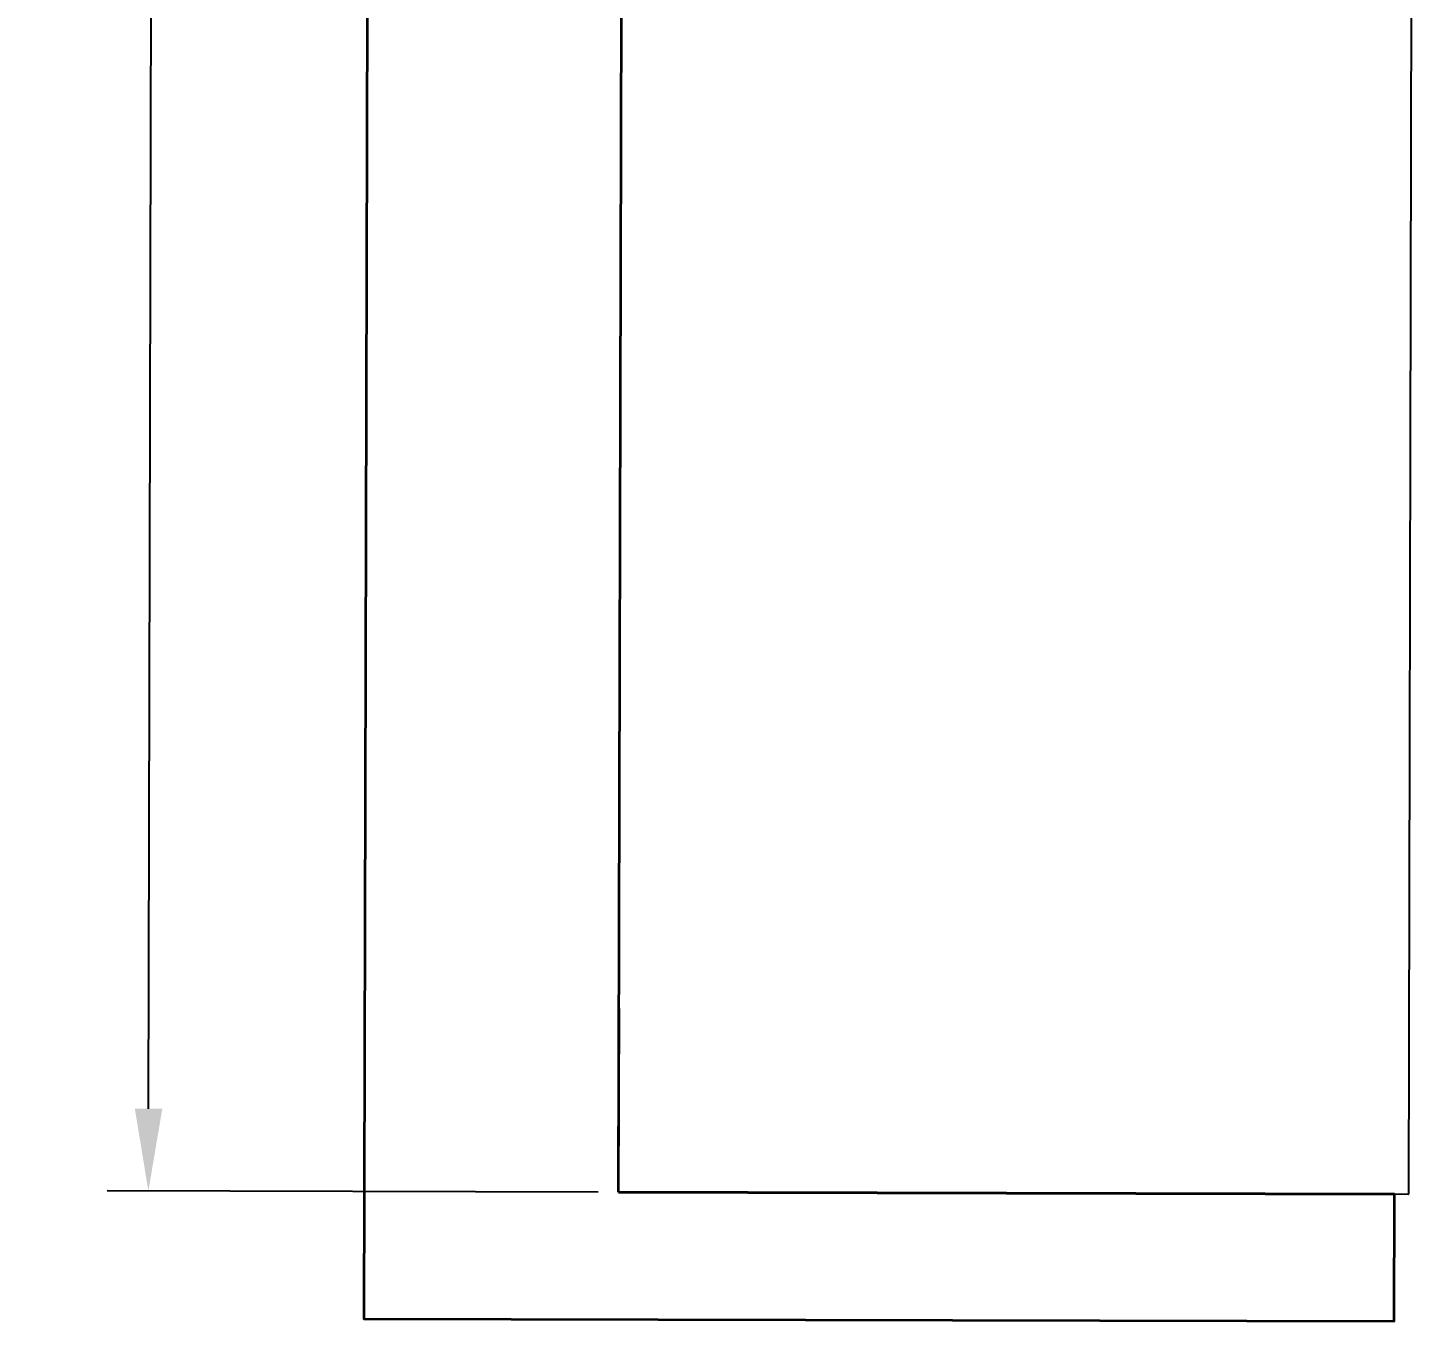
# Model space of a CAD drawing. Header units: millimetres. Extents: x 2258 to 5600, y 711 to 2563.
# Drawn here: x 4275.96 to 4318.07, y 2345.71 to 2384.99 of the extents above; entities that cross this region are included whole.
import ezdxf

# ---------------------------------------------------------------- set-up
doc = ezdxf.new("R2010")
doc.units = ezdxf.units.MM
doc.layers.add('PQI-A-IN-FURN', color=39, linetype='Continuous', lineweight=13)
doc.layers.add('PQI-A-WALL', color=30, linetype='Continuous', lineweight=50)
doc.styles.get("Standard").update_dxf_attribs({"font": 'arial.ttf'})
doc.dimstyles.new('ISO-25', dxfattribs={"dimtxt": 2.5, "dimasz": 2.5, "dimexe": 1.25, "dimexo": 0.625, "dimtad": 1, "dimtxsty": 'Standard', "dimcen": 2.5, "dimadec": 0, "dimazin": 0, "dimtfac": 1, "dimtmove": 0, "dimatfit": 3, "dimfxl": 1, "dimarcsym": 0})

# ---------------------------------------------------------------- blocks, each defined once
blk = doc.blocks.new('*D214')
at = {"color": 0, "lineweight": -2, "transparency": 16777216}
for p, q in [((4293.505, 2443.895), (4278.597, 2443.931)), ((4279.626, 2352.166), (4279.841, 2441.428)), ((4293.278, 2349.633), (4278.37, 2349.669))]:
    blk.add_line(p, q, dxfattribs=at)
at = {"color": 0, "transparency": 16777216}
for points in [[(4279.424, 2441.429), (4280.258, 2441.427), (4279.847, 2443.928)], [(4279.21, 2352.167), (4280.043, 2352.165), (4279.62, 2349.666)]]:
    blk.add_solid(points, dxfattribs=at)
at = {"layer": 'Defpoints', "color": 0, "transparency": 16777216}
for p in [(4279.847, 2443.928), (4294.13, 2443.894), (4293.903, 2349.632)]:
    blk.add_point(p, dxfattribs=at)
at = {"color": 0, "transparency": 16777216, "insert": (4277.606, 2396.802), "char_height": 2.5, "attachment_point": 5, "rotation": 89.8623}
blk.add_mtext('94,26', dxfattribs=at)

msp = doc.modelspace()

# ---------------------------------------------------------------- linework, layer by layer
for p, q in [((4317.903, 2349.576), (4318.072, 2419.836)), ((4293.917, 2355.214), (4293.903, 2349.632)), ((4293.903, 2349.632), (4317.903, 2349.576))]:
    msp.add_line(p, q)
at = {"layer": 'PQI-A-IN-FURN', "color": 0, "lineweight": 35, "ltscale": 0.25}
msp.add_line((4317.469, 2349.575), (4293.903, 2349.632), dxfattribs=at)
at = {"layer": 'PQI-A-WALL', "color": 0, "lineweight": 35, "ltscale": 100}
for p in [(4293.903, 2349.632), (4317.459, 2345.713)]:
    msp.add_line(p, (4317.469, 2349.574), dxfattribs=at)
msp.add_lwpolyline([(4293.903, 2349.632), (4293.991, 2385.632), (4286.265, 2385.65), (4286.168, 2345.787), (4317.46, 2345.712), (4317.469, 2349.575)], dxfattribs=at)

# ---------------------------------------------------------------- dimensions: what is measured, and where the dimension line sits
dim = msp.add_aligned_dim(p1=(4293.903, 2349.632), p2=(4294.13, 2443.894), distance=14.283, dimstyle='ISO-25')
dim.commit()
dim.dimension.update_dxf_attribs({"geometry": '*D214', "text_midpoint": (4277.606, 2396.802)})

doc.saveas('drawing.dxf')
